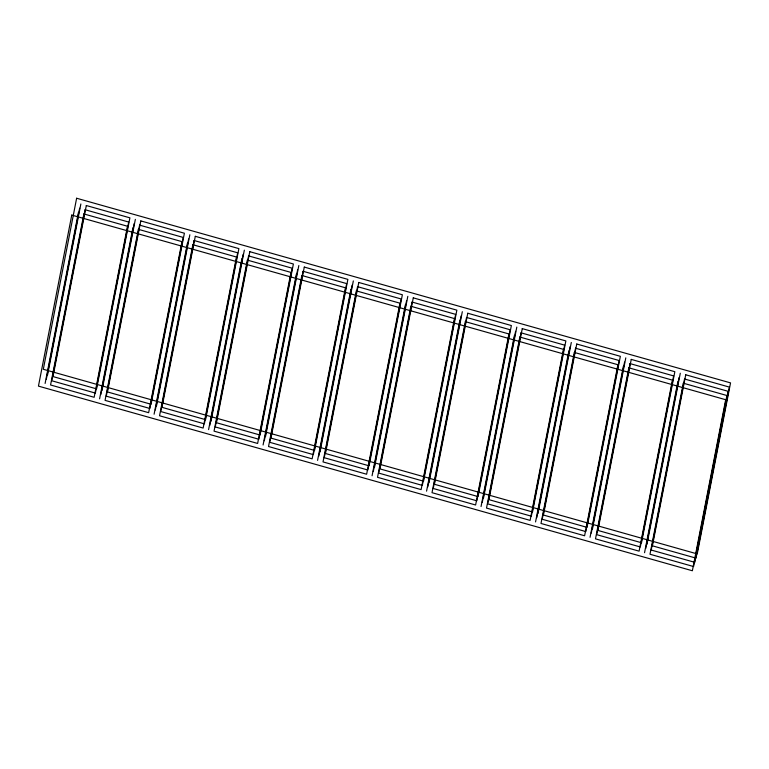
<?xml version="1.0" encoding="UTF-8"?>
<svg xmlns="http://www.w3.org/2000/svg" width="769" height="769" viewBox="0 0 769 769"><rect width="100%" height="100%" fill="white"/><g stroke="black" fill="none" stroke-linecap="round" stroke-linejoin="round"><path stroke-width="1.15" d="M45.111 383.443L78.428 212.407M46.332 379.232L79.649 208.197M47.543 375.022L80.86 203.987M99.605 398.832L132.922 227.797M100.826 394.622L134.142 223.587M102.037 390.412L135.354 219.376M154.098 414.222L187.425 243.177M155.319 410.012L188.636 238.967M156.53 405.801L189.847 234.766M208.591 429.602L241.918 258.567M209.812 425.401L243.129 254.356M211.023 421.191L244.34 250.146M263.085 444.991L296.411 273.956M264.305 440.781L297.622 269.746M265.516 436.571L298.833 265.536M317.578 460.381L350.904 289.346M318.799 456.171L352.115 285.136M320.01 451.961L353.327 280.925M372.071 475.771L405.398 304.726M373.292 471.56L406.609 300.516M374.503 467.35L407.82 296.315M426.564 491.151L459.891 320.115M427.785 486.94L461.102 315.905M428.996 482.74L462.313 311.695M481.058 506.54L514.384 335.505M482.278 502.33L515.595 331.295M483.49 498.12L516.806 327.085M535.551 521.93L568.877 350.885M536.772 517.72L570.089 346.684M537.983 513.509L571.3 342.474M590.054 537.32L623.371 366.275M591.265 533.109L624.582 362.064M592.476 528.899L625.793 357.854M644.547 552.7L677.864 381.664M645.758 548.489L679.075 377.454M646.969 544.289L680.286 373.244M71.767 215.08L38.45 386.115L692.369 570.761L725.686 399.717L71.767 215.08M76.631 198.239L43.314 369.283L697.233 553.92L730.55 382.885L76.631 198.239M83.879 213.945L50.562 384.981L94.154 397.294L127.481 226.249L83.879 213.945M85.099 209.735L51.783 380.77L95.375 393.084L128.692 222.049L85.099 209.735M86.311 205.525L52.994 376.57L96.586 388.874L129.903 217.838L86.311 205.525M138.372 229.335L105.055 400.37L148.648 412.684L181.974 241.639L138.372 229.335M139.593 225.125L106.276 396.16L149.868 408.474L183.185 237.429L139.593 225.125M140.804 220.914L107.487 391.95L151.08 404.263L184.397 233.228L140.804 220.914M192.865 244.715L159.548 415.76L203.141 428.064L236.468 257.029L192.865 244.715M194.086 240.514L160.769 411.55L204.362 423.854L237.679 252.818L194.086 240.514M195.297 236.304L161.98 407.339L205.573 419.653L238.89 248.608L195.297 236.304M247.358 260.105L214.042 431.14L257.634 443.453L290.961 272.418L247.358 260.105M248.579 255.894L215.262 426.939L258.855 439.243L292.172 268.208L248.579 255.894M249.79 251.684L216.474 422.729L260.066 435.033L293.383 263.998L249.79 251.684M301.852 275.494L268.535 446.529L312.137 458.843L345.454 287.798L301.852 275.494M303.073 271.284L269.756 442.319L313.348 454.633L346.665 283.598L303.073 271.284M304.284 267.074L270.967 438.109L314.559 450.423L347.876 279.387L304.284 267.074M356.345 290.884L323.028 461.919L366.63 474.233L399.947 303.188L356.345 290.884M357.566 286.674L324.249 457.709L367.842 470.022L401.158 298.978L357.566 286.674M358.777 282.463L325.46 453.499L369.053 465.812L402.37 294.767L358.777 282.463M410.848 306.264L377.521 477.309L421.124 489.613L454.441 318.577L410.848 306.264M412.059 302.054L378.742 473.098L422.335 485.402L455.652 314.367L412.059 302.054M413.27 297.853L379.953 468.888L423.546 481.202L456.863 310.157L413.27 297.853M465.341 321.653L432.015 492.689L475.617 505.002L508.934 333.967L465.341 321.653M466.552 317.443L433.235 488.488L476.828 500.792L510.145 329.757L466.552 317.443M467.763 313.233L434.447 484.278L478.039 496.582L511.366 325.547L467.763 313.233M519.834 337.043L486.508 508.078L530.11 520.392L563.427 349.347L519.834 337.043M521.046 332.833L487.729 503.868L531.321 516.182L564.638 345.146L521.046 332.833M522.257 328.623L488.94 499.658L532.533 511.971L565.859 340.936L522.257 328.623M574.328 352.433L541.001 523.468L584.603 535.772L617.92 364.737L574.328 352.433M575.539 348.222L542.222 519.258L585.815 531.571L619.132 360.526L575.539 348.222M576.75 344.012L543.433 515.047L587.026 527.361L620.352 356.316L576.75 344.012M628.821 367.813L595.494 538.858L639.097 551.162L672.414 380.126L628.821 367.813M630.032 363.602L596.715 534.647L640.308 546.951L673.625 375.916L630.032 363.602M631.243 359.402L597.926 530.437L641.519 542.751L674.846 371.706L631.243 359.402M683.314 383.202L649.988 554.238L693.59 566.551L726.907 395.516L683.314 383.202M684.525 378.992L651.208 550.037L694.801 562.341L728.118 391.306L684.525 378.992M685.737 374.782L652.42 545.827L696.012 558.131L729.339 387.095L685.737 374.782"/></g></svg>
